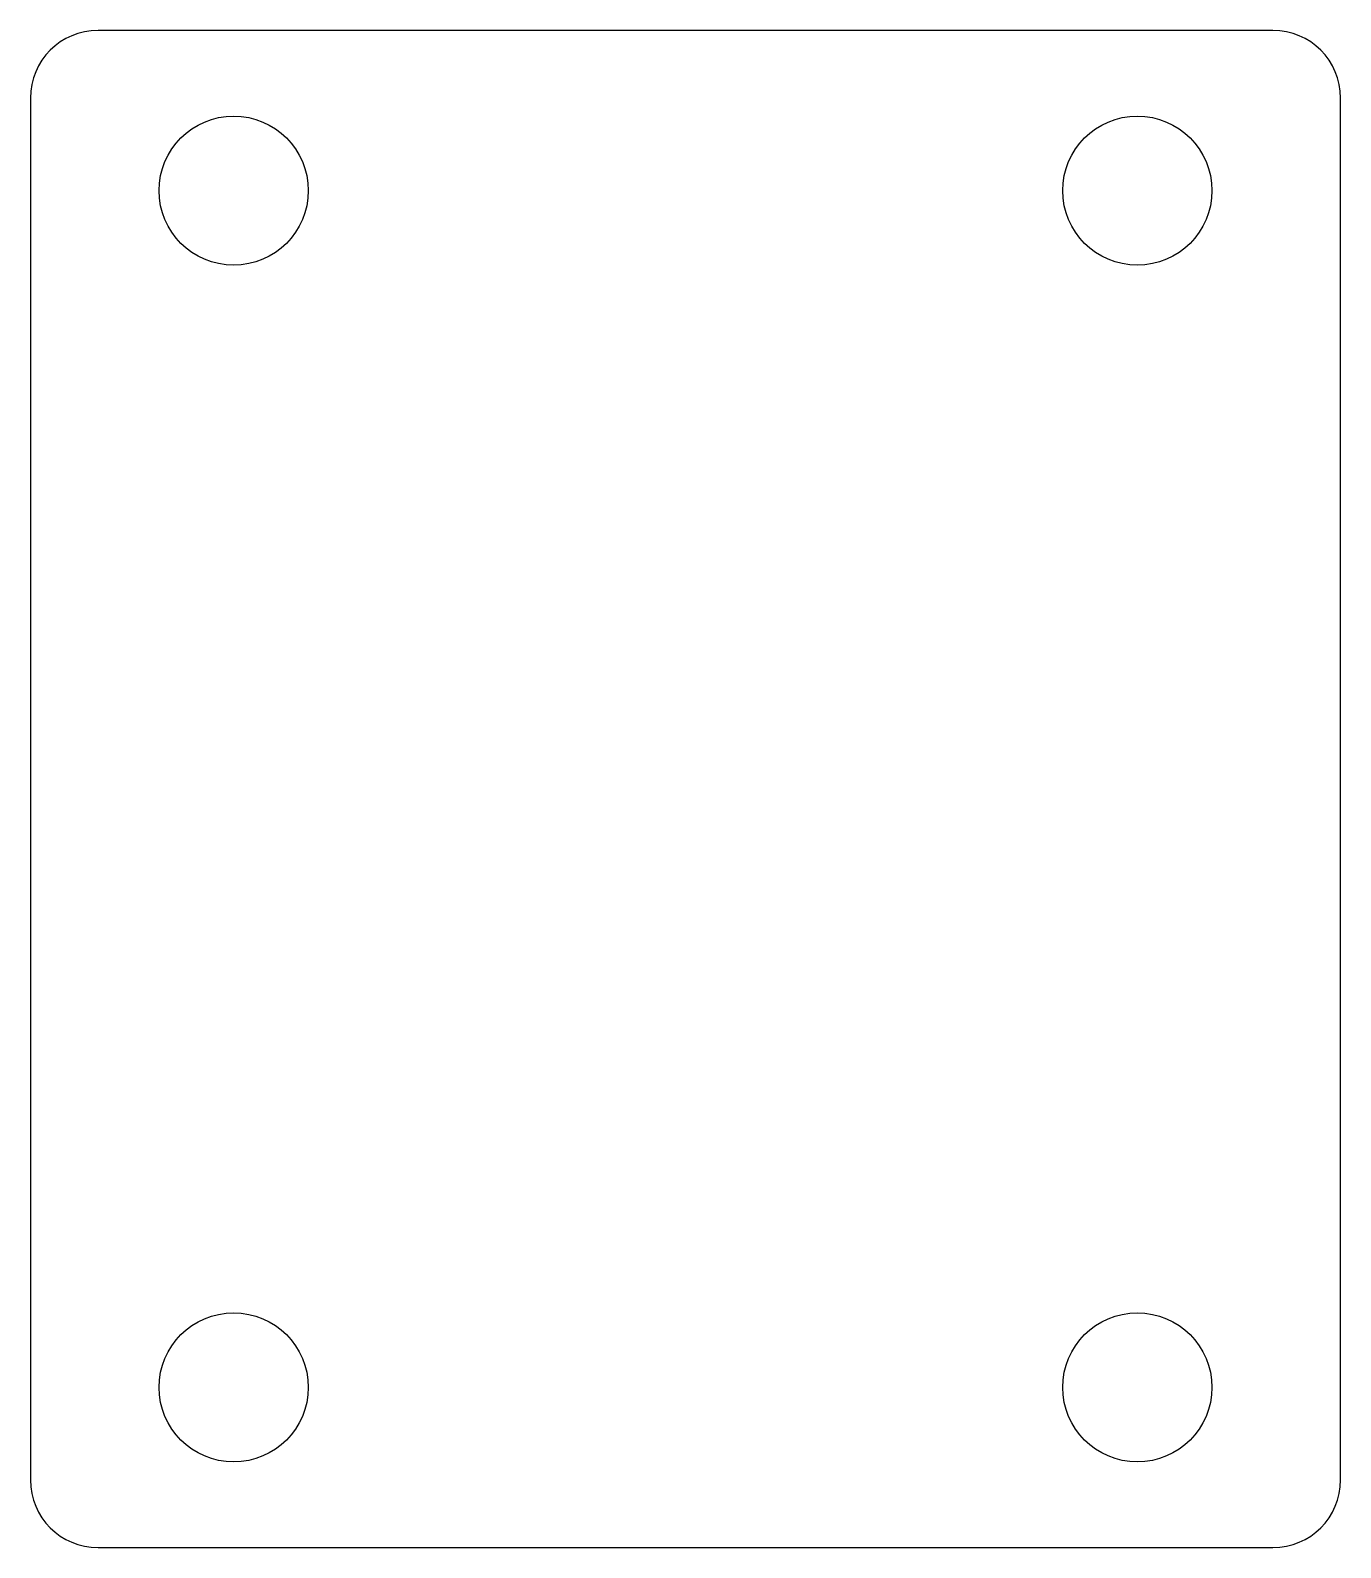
# Model space of a CAD drawing. Header units: millimetres. Extents: x -29 to 29, y -33.6 to 33.6.
import ezdxf

# ---------------------------------------------------------------- set-up
doc = ezdxf.new("R2010")
doc.units = ezdxf.units.MM

msp = doc.modelspace()

# ---------------------------------------------------------------- linework, layer by layer
at = {"color": 7, "linetype": 'Continuous', "lineweight": 25}
for p, q in [((26, 33.6), (-26, 33.6)), ((-29, 30.6), (-29, -30.6)), ((29, -30.6), (29, 30.6)), ((-26, -33.6), (26, -33.6))]:
    msp.add_line(p, q, dxfattribs=at)
for centre in [(-20, 26.5), (20, 26.5), (-20, -26.5), (20, -26.5)]:
    msp.add_circle(centre, 3.3, dxfattribs=at)
for centre, start, end in [((-26, 30.6), 90, 180), ((26, 30.6), 0, 90), ((-26, -30.6), 180, 270), ((26, -30.6), 270, 0)]:
    msp.add_arc(centre, 3, start, end, dxfattribs=at)

doc.saveas('drawing.dxf')
